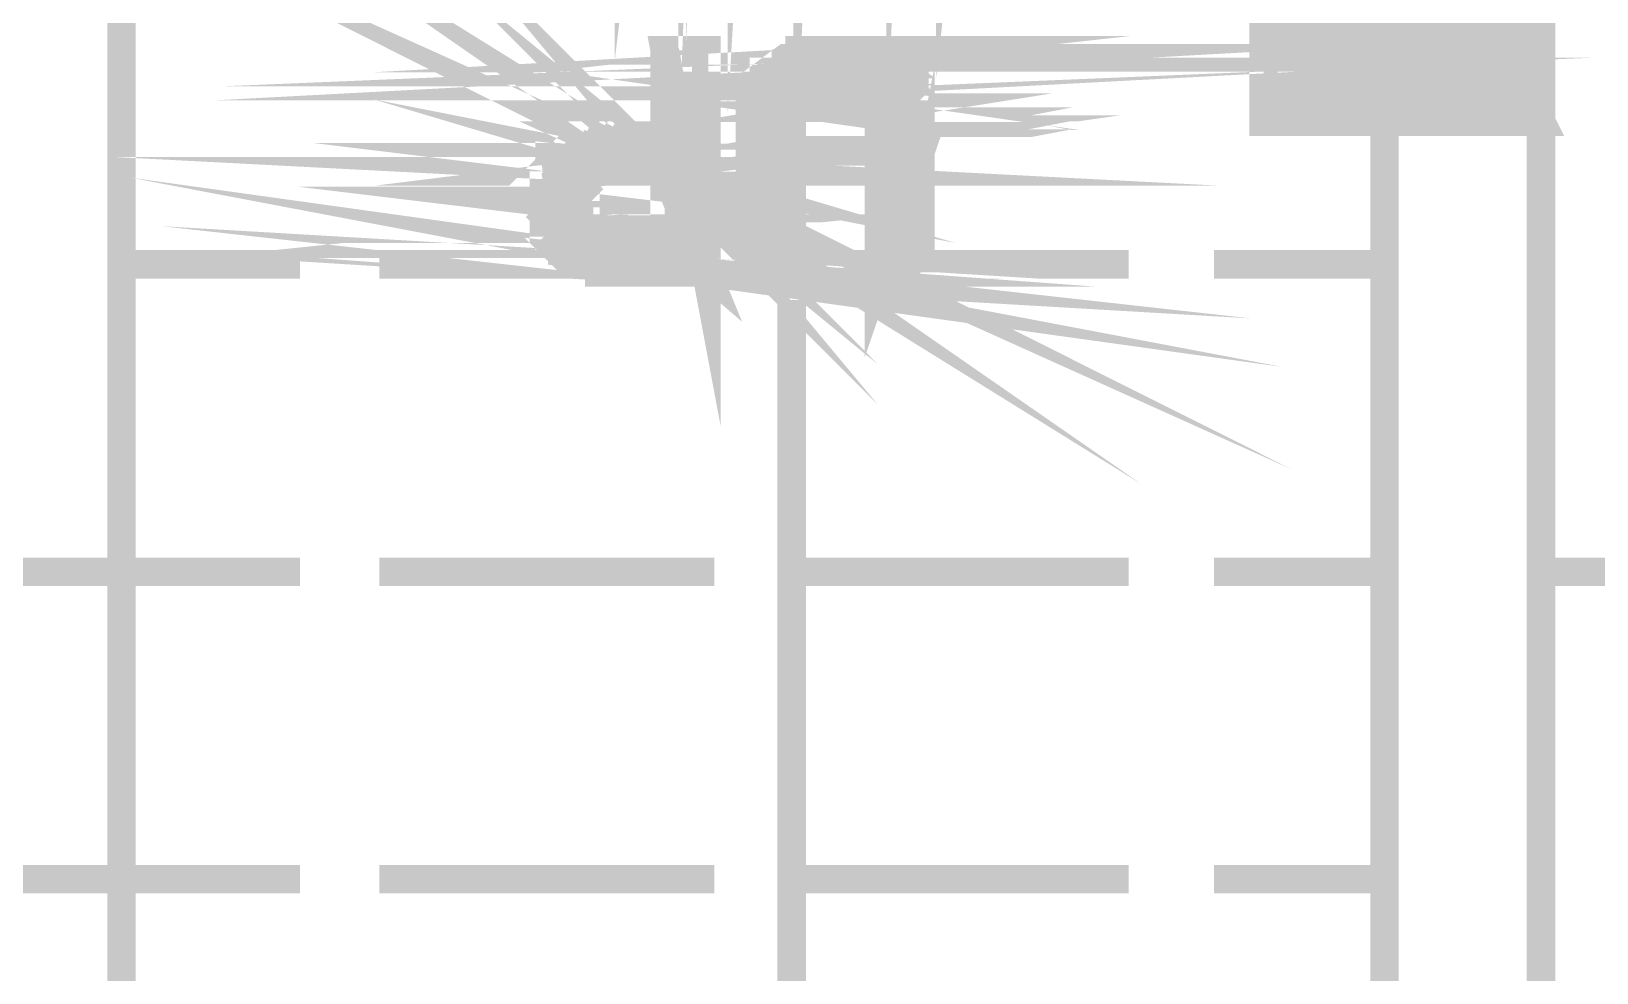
# Model space of a CAD drawing. Header units: inches. Extents: x -524 to 1067, y -71 to 1110.
# Drawn here: x 908.9 to 959.8, y 426.5 to 457.1 of the extents above; entities that cross this region are included whole.
import ezdxf

# ---------------------------------------------------------------- set-up
doc = ezdxf.new("R2010")
doc.units = ezdxf.units.IN
doc.header["$MEASUREMENT"] = 0
doc.layers.add('H', color=7, linetype='Continuous')
doc.layers.add('P', color=7, linetype='Continuous')

msp = doc.modelspace()

# ---------------------------------------------------------------- hatches: boundary and pattern name
at = {"layer": 'H', "linetype": 'Continuous'}
for points in [[(948.9499156625554, 454.0684498331213), (948.9499156625554, 472.1606962434967), (958.0270624897901, 472.1606962434967), (958.0270624897901, 454.0684498331213), (948.9499156625554, 454.0684498331213)], [(930.9233663341627, 449.243364145303), (929.5072292336531, 452.4588713245527), (929.5072292336531, 456.4517939739274), (930.9233663341627, 449.243364145303)], [(930.9233663341627, 449.243364145303), (929.5072292336531, 456.4517939739274), (930.9233663341627, 456.4517939739274), (930.9233663341627, 449.243364145303)], [(933.9490819432408, 456.1963053217737), (933.9490819432408, 456.4517939739274), (936.2667290020643, 456.4517939739274), (936.4601704101235, 456.1963053217737), (933.9490819432408, 456.1963053217737)], [(933.2410133929861, 455.9371668317319), (933.4344548010451, 456.1963053217737), (936.7193089001655, 456.1963053217737), (936.9091004703364, 455.9371668317319), (937.1682389603782, 455.9371668317319), (937.1682389603782, 455.7437254236726), (932.9818749029444, 455.7437254236726), (932.9818749029444, 455.9371668317319), (933.2410133929861, 455.9371668317319)], [(932.5329448427312, 455.2290982814771), (932.792083332773, 455.4882367715188), (937.3616803684374, 455.7437254236726), (937.3616803684374, 455.4882367715188), (937.6171690205915, 455.2290982814771), (932.5329448427312, 455.2290982814771)], [(932.792083332773, 455.4882367715188), (932.792083332773, 455.7437254236726), (937.3616803684374, 455.7437254236726), (932.792083332773, 455.4882367715188)], [(932.5329448427312, 455.0356568734178), (932.5329448427312, 455.2290982814771), (934.5914534115129, 455.2290982814771), (934.4016618413418, 455.0356568734178), (932.5329448427312, 455.0356568734178)], [(932.5329448427312, 454.7765183833762), (932.5329448427312, 455.0356568734178), (933.9490819432408, 454.7765183833762), (932.5329448427312, 454.7765183833762)], [(933.9490819432408, 454.7765183833762), (932.5329448427312, 455.0356568734178), (934.1425233513, 455.0356568734178), (933.9490819432408, 454.7765183833762)], [(937.6171690205915, 455.0356568734178), (935.1097303915965, 455.2290982814771), (935.5586604518098, 455.2290982814771), (937.6171690205915, 455.0356568734178)], [(937.6171690205915, 455.0356568734178), (935.1097303915965, 455.2290982814771), (937.6171690205915, 455.2290982814771), (937.6171690205915, 455.0356568734178)], [(935.7521018598691, 455.0356568734178), (935.5586604518098, 455.2290982814771), (937.6171690205915, 455.0356568734178), (935.7521018598691, 455.0356568734178)], [(936.2667290020643, 454.7765183833762), (936.0112403499108, 455.0356568734178), (937.6171690205915, 455.0356568734178), (936.2667290020643, 454.7765183833762)], [(936.2667290020643, 454.5867268132048), (936.2667290020643, 454.7765183833762), (937.6171690205915, 455.0356568734178), (937.8763075106333, 454.7765183833762), (937.8763075106333, 454.0684498331213), (936.4601704101235, 454.3275883231632), (936.4601704101235, 454.5867268132048), (936.2667290020643, 454.5867268132048)], [(932.2738063526895, 454.5867268132048), (932.5329448427312, 454.7765183833762), (933.9490819432408, 454.7765183833762), (933.9490819432408, 454.5867268132048), (933.6935932910869, 454.3275883231632), (933.6935932910869, 453.1705897126953), (932.2738063526895, 452.977148304636), (932.2738063526895, 454.5867268132048)], [(936.4601704101235, 454.0684498331213), (936.4601704101235, 454.3275883231632), (937.8763075106333, 454.0684498331213), (936.4601704101235, 454.0684498331213)], [(936.4601704101235, 449.243364145303), (936.4601704101235, 454.0684498331213), (937.8763075106333, 454.0684498331213), (937.8763075106333, 453.1705897126953), (936.4601704101235, 449.243364145303)], [(929.5072292336531, 452.4588713245527), (926.2880722165153, 453.1705897126953), (926.4815136245745, 453.426078364849), (929.5072292336531, 452.4588713245527)], [(929.5072292336531, 452.4588713245527), (926.4815136245745, 453.426078364849), (926.7406521146163, 453.426078364849), (929.5072292336531, 452.4588713245527)], [(929.5072292336531, 452.4588713245527), (926.7406521146163, 453.426078364849), (926.9961407667704, 453.6195197729083), (929.5072292336531, 452.4588713245527)], [(929.5072292336531, 452.4588713245527), (926.9961407667704, 453.6195197729083), (927.4487206648714, 453.6195197729083), (929.5072292336531, 452.4588713245527)], [(929.5072292336531, 452.4588713245527), (927.4487206648714, 453.6195197729083), (927.6385122350425, 453.6195197729083), (929.5072292336531, 452.4588713245527)], [(929.5072292336531, 452.4588713245527), (927.6385122350425, 453.6195197729083), (928.1567892151261, 453.6195197729083), (929.5072292336531, 452.4588713245527)], [(929.5072292336531, 452.4588713245527), (928.1567892151261, 453.6195197729083), (928.6057192753392, 453.6195197729083), (929.5072292336531, 452.4588713245527)], [(929.5072292336531, 452.4588713245527), (928.6057192753392, 453.6195197729083), (929.5072292336531, 453.6195197729083), (929.5072292336531, 452.4588713245527)], [(925.5800036662608, 452.4588713245527), (925.7734450743201, 452.7180098145944), (925.7734450743201, 452.977148304636), (929.5072292336531, 452.4588713245527), (925.5800036662608, 452.4588713245527)], [(929.5072292336531, 452.4588713245527), (925.7734450743201, 452.977148304636), (926.0289337264735, 452.977148304636), (926.2880722165153, 453.1705897126953), (929.5072292336531, 452.4588713245527)], [(932.2738063526895, 449.243364145303), (932.2738063526895, 452.977148304636), (933.6935932910869, 453.1705897126953), (933.6935932910869, 449.243364145303), (932.2738063526895, 449.243364145303)], [(936.4601704101235, 449.243364145303), (937.8763075106333, 453.1705897126953), (937.8763075106333, 449.243364145303), (936.4601704101235, 449.243364145303)], [(925.5800036662608, 451.7508027742979), (925.5800036662608, 452.2690797543812), (927.4487206648714, 452.4588713245527), (927.4487206648714, 452.2690797543812), (927.1895821748296, 452.2690797543812), (926.9961407667704, 452.0099412643395), (926.9961407667704, 451.7508027742979), (925.3208651762191, 451.5610112041265), (925.5800036662608, 451.7508027742979)], [(925.5800036662608, 452.2690797543812), (925.5800036662608, 452.4588713245527), (927.4487206648714, 452.4588713245527), (925.5800036662608, 452.2690797543812)], [(930.9233663341627, 449.243364145303), (929.5072292336531, 450.4003627557707), (929.5072292336531, 452.4588713245527), (930.9233663341627, 449.243364145303)], [(926.9961407667704, 451.3018727140849), (925.3208651762191, 451.5610112041265), (926.9961407667704, 451.7508027742979), (926.9961407667704, 451.3018727140849)], [(925.5800036662608, 451.1084313060256), (925.3208651762191, 451.3018727140849), (925.3208651762191, 451.5610112041265), (926.9961407667704, 451.3018727140849), (926.9961407667704, 451.1084313060256), (925.5800036662608, 450.8529426538717), (925.5800036662608, 451.1084313060256)], [(925.5800036662608, 450.8529426538717), (926.9961407667704, 451.1084313060256), (926.9961407667704, 450.8529426538717), (925.5800036662608, 450.8529426538717)], [(925.5800036662608, 450.6595012458125), (925.5800036662608, 450.8529426538717), (927.1895821748296, 450.8529426538717), (927.1895821748296, 450.6595012458125), (925.5800036662608, 450.6595012458125)], [(925.5800036662608, 450.4003627557707), (927.8976507250843, 450.6595012458125), (928.1567892151261, 450.6595012458125), (928.346580785297, 450.4003627557707), (925.5800036662608, 450.4003627557707)], [(925.5800036662608, 450.4003627557707), (927.6385122350425, 450.6595012458125), (927.8976507250843, 450.6595012458125), (925.5800036662608, 450.4003627557707)], [(925.5800036662608, 450.4003627557707), (925.5800036662608, 450.6595012458125), (927.6385122350425, 450.6595012458125), (925.5800036662608, 450.4003627557707)], [(930.9233663341627, 449.243364145303), (925.7734450743201, 450.1412242657291), (925.5800036662608, 450.4003627557707), (928.7991606833982, 450.4003627557707), (930.9233663341627, 449.243364145303)], [(930.9233663341627, 449.243364145303), (928.7991606833982, 450.4003627557707), (929.5072292336531, 450.4003627557707), (930.9233663341627, 449.243364145303)], [(930.9233663341627, 449.243364145303), (925.7734450743201, 449.9514326955577), (925.7734450743201, 450.1412242657291), (930.9233663341627, 449.243364145303)], [(930.9233663341627, 449.243364145303), (926.2880722165153, 449.6922942055161), (926.094630808456, 449.8857356135753), (925.7734450743201, 449.9514326955577), (926.0289337264735, 449.9514326955577), (926.094630808456, 449.8857356135753), (930.9233663341627, 449.243364145303)], [(930.9233663341627, 449.243364145303), (926.4815136245745, 449.4331557154744), (926.2880722165153, 449.6922942055161), (930.9233663341627, 449.243364145303)], [(930.9233663341627, 449.243364145303), (926.4815136245745, 449.4331557154744), (927.1895821748296, 449.4331557154744), (930.9233663341627, 449.243364145303)], [(927.4487206648714, 449.243364145303), (927.4487206648714, 449.4331557154744), (927.1895821748296, 449.4331557154744), (927.4487206648714, 449.4331557154744), (930.9233663341627, 449.243364145303), (927.4487206648714, 449.243364145303)]]:
    msp.add_hatch(color=256, dxfattribs=at).paths.add_polyline_path(points)

# ---------------------------------------------------------------- linework, layer by layer
at = {"layer": 'P', "const_width": 0.927058823529412}
for points in [[(952.8771412299475, 604.0731371883787), (952.8771412299475, -14.73862751750396)], [(957.9613654078075, 604.0731371883787), (957.9613654078075, -19.82285169536408)], [(930.2152977839078, 472.2263933254791), (930.408739191967, 477.3106175033392), (930.408739191967, 471.9672548354374)], [(930.408739191967, 471.9672548354374), (930.6642278441209, 477.7631974014402), (930.6642278441209, 471.5183247752243)], [(937.1682389603782, 476.8616874431261), (937.1682389603782, 472.6753233856921), (937.3616803684374, 476.6025489530844)], [(934.1425233513, 479.1793345019497), (934.1425233513, 470.1021876747147), (934.5914534115129, 479.1793345019497), (934.1425233513, 479.1793345019497)], [(932.0183177005358, 478.920196011908), (932.0183177005358, 470.3576763268686), (932.5329448427312, 479.1793345019497)], [(948.9499156625554, 454.1341469151038), (957.9613654078075, 454.1341469151038), (948.9499156625554, 472.2263933254791), (948.9499156625554, 454.1341469151038)], [(957.9613654078075, 454.1341469151038), (948.9499156625554, 472.2263933254791), (957.9613654078075, 472.2263933254791), (957.9613654078075, 454.1341469151038)], [(928.346580785297, 465.4668935570677), (928.346580785297, 463.857315048499), (928.5400221933567, 465.4668935570677), (928.346580785297, 465.4668935570677)], [(938.7778174689472, 465.2734521490085), (938.7778174689472, 463.5981765584573), (938.9712588770064, 465.2734521490085)], [(927.6385122350425, 453.6852168548908), (929.5072292336531, 452.5245684065351), (927.8319536431018, 453.6852168548908)], [(926.9304436847879, 453.6852168548908), (929.5072292336531, 452.5245684065351), (927.1895821748296, 453.6852168548908), (926.9304436847879, 453.6852168548908)], [(871.0514256208694, 429.541539226359), (911.867562721379, 429.541539226359), (911.867562721379, 459.4775095830057)], [(911.867562721379, 459.4775095830057), (911.867562721379, 453.1705897126953)], [(928.0910921331435, 453.6852168548908), (929.5072292336531, 452.5245684065351), (928.346580785297, 453.6852168548908), (928.0910921331435, 453.6852168548908)], [(933.4344548010451, 456.1963053217737), (936.653611818183, 456.1963053217737), (933.1753163110038, 456.0028639137143), (933.4344548010451, 456.1963053217737)], [(936.2010319200817, 456.4517939739274), (933.8833848612583, 456.1963053217737), (936.4601704101235, 456.1963053217737)], [(933.8833848612583, 456.4517939739274), (936.2010319200817, 456.4517939739274), (933.8833848612583, 456.1963053217737), (933.8833848612583, 456.4517939739274)], [(930.8576692521801, 449.2433641453031), (929.5072292336531, 456.4517939739274), (930.8576692521801, 456.4517939739274), (930.8576692521801, 449.2433641453031)], [(929.5072292336531, 453.6852168548908), (929.5072292336531, 456.4517939739274)], [(929.5072292336531, 456.4517939739274), (930.8576692521801, 449.2433641453031)], [(930.8576692521801, 449.2433641453031), (929.5072292336531, 453.6852168548908), (929.5072292336531, 452.5245684065351)], [(936.9091004703364, 456.0028639137143), (932.9818749029444, 456.0028639137143), (933.1753163110038, 456.0028639137143)], [(936.9091004703364, 456.0028639137143), (932.9818749029444, 456.0028639137143), (937.1682389603782, 456.0028639137143), (936.9091004703364, 456.0028639137143)], [(932.9818749029444, 456.0028639137143), (937.1682389603782, 456.0028639137143)], [(937.1682389603782, 456.0028639137143), (932.9818749029444, 455.7437254236726)], [(932.9818749029444, 455.7437254236726), (932.9818749029444, 456.0028639137143)], [(937.1682389603782, 456.0028639137143), (932.9818749029444, 455.7437254236726)], [(932.9818749029444, 455.7437254236726), (937.1682389603782, 455.7437254236726), (937.1682389603782, 456.0028639137143)], [(936.653611818183, 456.1963053217737), (933.1753163110038, 456.0028639137143)], [(933.1753163110038, 456.0028639137143), (936.9091004703364, 456.0028639137143), (936.653611818183, 456.1963053217737)], [(933.1753163110038, 456.0028639137143), (936.9091004703364, 456.0028639137143)], [(933.6278962091048, 456.1963053217737), (936.4601704101235, 456.1963053217737), (933.4344548010451, 456.1963053217737)], [(933.4344548010451, 456.1963053217737), (933.6278962091048, 456.1963053217737)], [(936.4601704101235, 456.1963053217737), (933.4344548010451, 456.1963053217737), (936.653611818183, 456.1963053217737), (936.4601704101235, 456.1963053217737)], [(933.6278962091048, 456.1963053217737), (936.4601704101235, 456.1963053217737)], [(936.4601704101235, 456.1963053217737), (933.6278962091048, 456.1963053217737)], [(933.6278962091048, 456.1963053217737), (936.4601704101235, 456.1963053217737), (936.4601704101235, 456.1963053217737)], [(936.4601704101235, 456.1963053217737), (933.6278962091048, 456.1963053217737)], [(936.0112403499108, 456.4517939739274), (933.8833848612583, 456.4517939739274)], [(933.8833848612583, 456.4517939739274), (934.1425233513, 456.4517939739274)], [(936.0112403499108, 456.4517939739274), (933.8833848612583, 456.4517939739274), (936.2010319200817, 456.4517939739274), (936.0112403499108, 456.4517939739274)], [(933.8833848612583, 456.1963053217737), (936.4601704101235, 456.1963053217737)], [(936.4601704101235, 456.1963053217737), (933.8833848612583, 456.1963053217737)], [(934.3359647593595, 456.4517939739274), (936.0112403499108, 456.4517939739274), (934.1425233513, 456.4517939739274)], [(934.1425233513, 456.4517939739274), (934.3359647593595, 456.4517939739274)], [(936.0112403499108, 456.4517939739274), (934.1425233513, 456.4517939739274)], [(934.1425233513, 456.4517939739274), (936.0112403499108, 456.4517939739274)], [(934.1425233513, 456.4517939739274), (936.0112403499108, 456.4517939739274)], [(934.5914534115129, 456.4517939739274), (935.7521018598691, 456.4517939739274), (934.3359647593595, 456.4517939739274), (934.5914534115129, 456.4517939739274)], [(935.7521018598691, 456.4517939739274), (934.3359647593595, 456.4517939739274), (936.0112403499108, 456.4517939739274), (935.7521018598691, 456.4517939739274)], [(934.7848948195726, 456.4517939739274), (935.4929633698273, 456.4517939739274), (934.5914534115129, 456.4517939739274), (934.7848948195726, 456.4517939739274)], [(935.4929633698273, 456.4517939739274), (934.5914534115129, 456.4517939739274)], [(934.5914534115129, 456.4517939739274), (935.7521018598691, 456.4517939739274), (935.4929633698273, 456.4517939739274)], [(935.299521961768, 456.4517939739274), (935.044033309614, 456.4517939739274), (934.7848948195726, 456.4517939739274)], [(934.7848948195726, 456.4517939739274), (935.044033309614, 456.4517939739274)], [(935.299521961768, 456.4517939739274), (934.7848948195726, 456.4517939739274)], [(934.7848948195726, 456.4517939739274), (935.4929633698273, 456.4517939739274)], [(935.044033309614, 456.4517939739274), (935.299521961768, 456.4517939739274)], [(935.4929633698273, 456.4517939739274), (935.299521961768, 456.4517939739274)], [(936.0112403499108, 456.4517939739274), (936.0112403499108, 456.4517939739274)], [(936.4601704101235, 456.1963053217737), (936.2010319200817, 456.4517939739274)], [(937.3616803684374, 455.5502840156133), (932.5329448427312, 455.2947953634596), (937.6171690205915, 455.2947953634596)], [(932.7263862507905, 455.7437254236726), (937.3616803684374, 455.7437254236726), (932.7263862507905, 455.5502840156133), (932.7263862507905, 455.7437254236726)], [(937.3616803684374, 455.5502840156133), (932.5329448427312, 455.2947953634596)], [(932.5329448427312, 455.2947953634596), (932.7263862507905, 455.5502840156133)], [(937.3616803684374, 455.7437254236726), (932.7263862507905, 455.5502840156133), (937.3616803684374, 455.7437254236726)], [(932.7263862507905, 455.7437254236726), (937.3616803684374, 455.7437254236726)], [(937.3616803684374, 455.7437254236726), (932.7263862507905, 455.7437254236726)], [(932.9818749029444, 455.7437254236726), (937.1682389603782, 455.7437254236726), (932.7263862507905, 455.7437254236726)], [(932.7263862507905, 455.7437254236726), (932.9818749029444, 455.7437254236726)], [(937.1682389603782, 455.7437254236726), (932.7263862507905, 455.7437254236726), (937.3616803684374, 455.7437254236726), (937.1682389603782, 455.7437254236726)], [(937.3616803684374, 455.5502840156133), (932.7263862507905, 455.5502840156133)], [(932.7263862507905, 455.5502840156133), (937.3616803684374, 455.5502840156133)], [(932.7263862507905, 455.5502840156133), (937.3616803684374, 455.5502840156133)], [(935.7521018598691, 455.0356568734179), (935.4929633698273, 455.2947953634596), (937.6171690205915, 455.0356568734179)], [(936.4601704101235, 449.2433641453031), (937.8106104286508, 452.9771483046361), (937.8106104286508, 453.1705897126953), (936.4601704101235, 449.2433641453031)], [(937.3616803684374, 455.5502840156133), (937.3616803684374, 455.5502840156133)], [(937.6171690205915, 455.2947953634596), (937.3616803684374, 455.5502840156133)], [(925.7734450743201, 450.2069213477116), (930.8576692521801, 449.2433641453031), (925.5800036662608, 450.4003627557708)], [(934.5914534115129, 455.2947953634596), (932.5329448427312, 455.2947953634596), (934.3359647593595, 455.0356568734179)], [(934.7848948195726, 455.2947953634596), (932.5329448427312, 455.2947953634596), (934.7848948195726, 455.2947953634596)], [(932.5329448427312, 455.2947953634596), (934.3359647593595, 455.0356568734179)], [(934.3359647593595, 455.0356568734179), (932.5329448427312, 455.0356568734179), (932.5329448427312, 455.2947953634596)], [(934.7848948195726, 455.2947953634596), (932.5329448427312, 455.2947953634596), (935.044033309614, 455.2947953634596), (934.7848948195726, 455.2947953634596)], [(932.5329448427312, 455.2947953634596), (935.044033309614, 455.2947953634596), (937.6171690205915, 455.2947953634596), (932.5329448427312, 455.2947953634596)], [(935.044033309614, 455.2947953634596), (932.5329448427312, 455.2947953634596), (932.5329448427312, 455.2947953634596), (935.044033309614, 455.2947953634596)], [(932.5329448427312, 455.0356568734179), (933.8833848612583, 454.8422154653587), (932.5329448427312, 455.0356568734179)], [(934.3359647593595, 455.0356568734179), (932.5329448427312, 455.0356568734179)], [(932.5329448427312, 455.0356568734179), (934.3359647593595, 455.0356568734179)], [(934.1425233513, 455.0356568734179), (932.5329448427312, 455.0356568734179)], [(932.5329448427312, 455.0356568734179), (933.8833848612583, 454.8422154653587), (934.1425233513, 455.0356568734179)], [(934.3359647593595, 455.0356568734179), (932.5329448427312, 455.0356568734179)], [(932.5329448427312, 455.0356568734179), (934.3359647593595, 455.0356568734179)], [(934.3359647593595, 455.0356568734179), (934.5914534115129, 455.2947953634596)], [(934.3359647593595, 455.0356568734179), (934.3359647593595, 455.0356568734179)], [(937.6171690205915, 455.0356568734179), (935.299521961768, 455.2947953634596), (935.044033309614, 455.2947953634596)], [(935.044033309614, 455.2947953634596), (937.6171690205915, 455.0356568734179)], [(935.044033309614, 455.2947953634596), (937.6171690205915, 455.2947953634596), (935.044033309614, 455.2947953634596), (937.6171690205915, 455.2947953634596), (937.6171690205915, 455.0356568734179)], [(937.6171690205915, 455.0356568734179), (935.044033309614, 455.2947953634596)], [(935.4929633698273, 455.2947953634596), (937.6171690205915, 455.0356568734179), (935.299521961768, 455.2947953634596)], [(935.299521961768, 455.2947953634596), (935.4929633698273, 455.2947953634596)], [(936.0112403499108, 455.0356568734179), (937.6171690205915, 455.0356568734179), (935.7521018598691, 455.0356568734179), (936.0112403499108, 455.0356568734179)], [(937.6171690205915, 455.0356568734179), (935.7521018598691, 455.0356568734179), (937.6171690205915, 455.0356568734179), (937.6171690205915, 455.0356568734179), (935.7521018598691, 455.0356568734179), (937.6171690205915, 455.0356568734179)], [(935.7521018598691, 455.0356568734179), (935.7521018598691, 455.0356568734179), (937.6171690205915, 455.0356568734179)], [(936.0112403499108, 455.0356568734179), (937.6171690205915, 455.0356568734179), (936.0112403499108, 455.0356568734179), (937.6171690205915, 455.0356568734179)], [(936.2010319200817, 454.8422154653587), (936.0112403499108, 455.0356568734179)], [(936.2010319200817, 454.8422154653587), (937.6171690205915, 455.0356568734179)], [(937.6171690205915, 455.0356568734179), (936.2010319200817, 454.8422154653587)], [(937.6171690205915, 455.0356568734179), (937.8106104286508, 454.8422154653587)], [(937.8106104286508, 454.8422154653587), (936.2010319200817, 454.5867268132049), (937.8106104286508, 454.5867268132049), (937.8106104286508, 454.8422154653587)], [(937.8106104286508, 454.5867268132049), (936.4601704101235, 454.5867268132049), (937.8106104286508, 454.3275883231632), (937.8106104286508, 454.5867268132049)], [(933.8833848612583, 454.8422154653587), (932.2738063526895, 454.5867268132049)], [(932.2738063526895, 454.5867268132049), (932.5329448427312, 454.8422154653587)], [(933.8833848612583, 454.8422154653587), (932.2738063526895, 454.5867268132049)], [(932.2738063526895, 454.5867268132049), (933.8833848612583, 454.5867268132049), (933.8833848612583, 454.8422154653587)], [(932.2738063526895, 454.5867268132049), (933.8833848612583, 454.5867268132049), (932.2738063526895, 454.5867268132049), (932.2738063526895, 454.5867268132049), (933.8833848612583, 454.5867268132049)], [(932.2738063526895, 454.5867268132049), (933.6278962091048, 454.3275883231632), (933.8833848612583, 454.5867268132049)], [(932.2738063526895, 454.5867268132049), (933.6278962091048, 454.3275883231632)], [(933.6278962091048, 454.3275883231632), (932.2738063526895, 454.3275883231632), (932.2738063526895, 454.5867268132049)], [(932.5329448427312, 454.8422154653587), (933.8833848612583, 454.8422154653587), (932.5329448427312, 454.8422154653587), (933.8833848612583, 454.8422154653587)], [(932.5329448427312, 454.8422154653587), (933.8833848612583, 454.8422154653587), (933.8833848612583, 454.8422154653587), (932.5329448427312, 454.8422154653587)], [(936.4601704101235, 454.5867268132049), (937.8106104286508, 454.3275883231632), (936.4601704101235, 454.3275883231632), (936.4601704101235, 454.5867268132049)], [(937.8106104286508, 454.8422154653587), (936.2010319200817, 454.8422154653587)], [(937.8106104286508, 454.8422154653587), (936.2010319200817, 454.8422154653587), (937.8106104286508, 454.8422154653587), (937.8106104286508, 454.8422154653587), (936.2010319200817, 454.8422154653587)], [(937.8106104286508, 454.8422154653587), (936.2010319200817, 454.5867268132049), (936.2010319200817, 454.8422154653587)], [(936.2010319200817, 454.5867268132049), (937.8106104286508, 454.5867268132049), (936.4601704101235, 454.5867268132049), (936.2010319200817, 454.5867268132049)], [(926.4815136245745, 453.4260783648491), (926.2223751345332, 453.1705897126953), (929.5072292336531, 452.5245684065351), (926.4815136245745, 453.4260783648491)], [(937.8106104286508, 454.3275883231632), (936.4601704101235, 454.3275883231632), (937.8106104286508, 454.1341469151038), (937.8106104286508, 454.3275883231632)], [(937.8106104286508, 454.1341469151038), (936.4601704101235, 453.8786582629501), (937.8106104286508, 453.8786582629501), (937.8106104286508, 454.1341469151038)], [(933.6278962091048, 454.3275883231632), (932.2738063526895, 454.3275883231632), (933.6278962091048, 454.3275883231632), (933.6278962091048, 454.3275883231632), (932.2738063526895, 454.3275883231632)], [(933.6278962091048, 454.3275883231632), (932.2738063526895, 454.1341469151038)], [(932.2738063526895, 454.1341469151038), (932.2738063526895, 454.3275883231632)], [(933.6278962091048, 454.3275883231632), (932.2738063526895, 454.1341469151038)], [(932.2738063526895, 454.1341469151038), (933.6278962091048, 454.1341469151038), (933.6278962091048, 454.3275883231632)], [(932.2738063526895, 454.1341469151038), (933.6278962091048, 454.1341469151038)], [(933.6278962091048, 454.1341469151038), (932.2738063526895, 453.8786582629501)], [(932.2738063526895, 453.8786582629501), (932.2738063526895, 454.1341469151038)], [(933.6278962091048, 454.1341469151038), (932.2738063526895, 453.8786582629501)], [(932.2738063526895, 453.8786582629501), (933.6278962091048, 453.8786582629501), (933.6278962091048, 454.1341469151038)], [(936.4601704101235, 454.1341469151038), (937.8106104286508, 454.1341469151038), (936.4601704101235, 454.1341469151038), (937.8106104286508, 454.1341469151038), (936.4601704101235, 453.8786582629501), (936.4601704101235, 454.1341469151038)], [(936.4601704101235, 454.3275883231632), (937.8106104286508, 454.1341469151038), (936.4601704101235, 454.3275883231632)], [(936.4601704101235, 454.1341469151038), (937.8106104286508, 454.1341469151038), (937.8106104286508, 454.1341469151038), (936.4601704101235, 454.1341469151038)], [(929.5072292336531, 452.5245684065351), (927.1895821748296, 453.6852168548908), (927.3830235828889, 453.6852168548908)], [(926.4815136245745, 453.4260783648491), (929.5072292336531, 452.5245684065351)], [(926.7406521146163, 453.4260783648491), (926.4815136245745, 453.4260783648491)], [(926.9304436847879, 453.6852168548908), (926.7406521146163, 453.4260783648491)], [(929.5072292336531, 452.5245684065351), (926.7406521146163, 453.4260783648491)], [(929.5072292336531, 452.5245684065351), (926.7406521146163, 453.4260783648491)], [(926.7406521146163, 453.4260783648491), (926.7406521146163, 453.4260783648491)], [(926.7406521146163, 453.4260783648491), (929.5072292336531, 452.5245684065351)], [(926.7406521146163, 453.4260783648491), (929.5072292336531, 452.5245684065351)], [(929.5072292336531, 452.5245684065351), (926.9304436847879, 453.6852168548908)], [(929.5072292336531, 452.5245684065351), (926.9304436847879, 453.6852168548908), (926.9304436847879, 453.6852168548908), (929.5072292336531, 452.5245684065351)], [(927.3830235828889, 453.6852168548908), (929.5072292336531, 452.5245684065351)], [(927.3830235828889, 453.6852168548908), (929.5072292336531, 452.5245684065351), (927.3830235828889, 453.6852168548908)], [(927.3830235828889, 453.6852168548908), (927.3830235828889, 453.6852168548908)], [(927.6385122350425, 453.6852168548908), (929.5072292336531, 452.5245684065351), (927.6385122350425, 453.6852168548908)], [(927.8319536431018, 453.6852168548908), (927.6385122350425, 453.6852168548908)], [(929.5072292336531, 452.5245684065351), (928.346580785297, 453.6852168548908), (928.5400221933567, 453.6852168548908), (929.5072292336531, 452.5245684065351)], [(929.5072292336531, 452.5245684065351), (927.8319536431018, 453.6852168548908)], [(927.8319536431018, 453.6852168548908), (928.0910921331435, 453.6852168548908), (929.5072292336531, 452.5245684065351)], [(928.5400221933567, 453.6852168548908), (929.5072292336531, 453.6852168548908), (928.5400221933567, 453.6852168548908), (928.5400221933567, 453.6852168548908), (929.5072292336531, 453.6852168548908)], [(928.5400221933567, 453.6852168548908), (929.5072292336531, 452.5245684065351), (929.5072292336531, 453.6852168548908)], [(930.8576692521801, 449.2433641453031), (929.5072292336531, 453.6852168548908)], [(937.8106104286508, 453.8786582629501), (936.4601704101235, 453.6852168548908), (937.8106104286508, 453.6852168548908), (937.8106104286508, 453.8786582629501)], [(936.4601704101235, 453.8786582629501), (937.8106104286508, 453.8786582629501), (936.4601704101235, 453.6852168548908), (936.4601704101235, 453.8786582629501)], [(937.8106104286508, 453.4260783648491), (936.4601704101235, 453.1705897126953), (937.8106104286508, 453.1705897126953), (937.8106104286508, 453.4260783648491)], [(937.8106104286508, 453.6852168548908), (936.4601704101235, 453.4260783648491), (937.8106104286508, 453.4260783648491), (937.8106104286508, 453.6852168548908)], [(932.2738063526895, 453.8786582629501), (933.6278962091048, 453.8786582629501)], [(933.6278962091048, 453.8786582629501), (932.2738063526895, 453.6852168548908)], [(932.2738063526895, 453.6852168548908), (932.2738063526895, 453.8786582629501)], [(933.6278962091048, 453.8786582629501), (932.2738063526895, 453.6852168548908)], [(932.2738063526895, 453.6852168548908), (933.6278962091048, 453.6852168548908), (933.6278962091048, 453.8786582629501)], [(932.2738063526895, 453.6852168548908), (933.6278962091048, 453.6852168548908)], [(933.6278962091048, 453.6852168548908), (932.2738063526895, 453.4260783648491)], [(932.2738063526895, 453.4260783648491), (932.2738063526895, 453.6852168548908)], [(933.6278962091048, 453.6852168548908), (932.2738063526895, 453.4260783648491)], [(932.2738063526895, 453.4260783648491), (933.6278962091048, 453.4260783648491), (933.6278962091048, 453.6852168548908)], [(932.2738063526895, 453.4260783648491), (933.6278962091048, 453.4260783648491)], [(933.6278962091048, 453.4260783648491), (932.2738063526895, 453.1705897126953)], [(932.2738063526895, 453.1705897126953), (932.2738063526895, 453.4260783648491)], [(933.6278962091048, 453.4260783648491), (932.2738063526895, 453.1705897126953)], [(932.2738063526895, 453.1705897126953), (933.6278962091048, 453.1705897126953), (933.6278962091048, 453.4260783648491)], [(936.4601704101235, 453.4260783648491), (937.8106104286508, 453.4260783648491), (936.4601704101235, 453.1705897126953), (936.4601704101235, 453.4260783648491)], [(936.4601704101235, 453.6852168548908), (937.8106104286508, 453.6852168548908), (936.4601704101235, 453.4260783648491), (936.4601704101235, 453.6852168548908)], [(925.7734450743201, 452.7180098145944), (925.7734450743201, 452.9771483046361), (929.5072292336531, 452.5245684065351)], [(925.7734450743201, 452.9771483046361), (929.5072292336531, 452.5245684065351), (926.0289337264735, 452.9771483046361), (925.7734450743201, 452.9771483046361)], [(926.0289337264735, 452.9771483046361), (926.2223751345332, 453.1705897126953)], [(929.5072292336531, 452.5245684065351), (926.0289337264735, 452.9771483046361)], [(926.2223751345332, 453.1705897126953), (929.5072292336531, 452.5245684065351)], [(926.2223751345332, 453.1705897126953), (929.5072292336531, 452.5245684065351), (926.2223751345332, 453.1705897126953), (926.2223751345332, 453.1705897126953)], [(933.6278962091048, 453.1705897126953), (932.2738063526895, 452.9771483046361), (933.6278962091048, 453.1705897126953), (932.2738063526895, 452.9771483046361)], [(932.2738063526895, 453.1705897126953), (933.6278962091048, 453.1705897126953)], [(933.6278962091048, 453.1705897126953), (932.2738063526895, 452.9771483046361)], [(932.2738063526895, 452.9771483046361), (932.2738063526895, 453.1705897126953)], [(932.2738063526895, 452.9771483046361), (933.6278962091048, 449.2433641453031)], [(932.2738063526895, 452.9771483046361), (933.6278962091048, 449.2433641453031), (932.2738063526895, 449.2433641453031), (932.2738063526895, 452.9771483046361)], [(933.6278962091048, 449.2433641453031), (933.6278962091048, 453.1705897126953)], [(937.8106104286508, 449.2433641453031), (936.4601704101235, 449.2433641453031), (937.8106104286508, 452.9771483046361)], [(936.4601704101235, 453.1705897126953), (937.8106104286508, 453.1705897126953), (936.4601704101235, 449.2433641453031), (936.4601704101235, 453.1705897126953)], [(937.8106104286508, 452.9771483046361), (937.8106104286508, 449.2433641453031)], [(925.5800036662608, 452.5245684065351), (929.5072292336531, 452.5245684065351), (925.7734450743201, 452.7180098145944), (925.5800036662608, 452.5245684065351)], [(925.5800036662608, 452.2690797543813), (927.6385122350425, 452.5245684065351), (927.3830235828889, 452.5245684065351)], [(927.3830235828889, 452.5245684065351), (925.5800036662608, 452.2690797543813), (927.3830235828889, 452.5245684065351)], [(927.3830235828889, 452.5245684065351), (925.5800036662608, 452.2690797543813)], [(925.5800036662608, 452.2690797543813), (927.6385122350425, 452.5245684065351)], [(927.6385122350425, 452.5245684065351), (925.5800036662608, 452.5245684065351)], [(925.5800036662608, 452.5245684065351), (925.5800036662608, 452.2690797543813)], [(927.6385122350425, 452.5245684065351), (925.5800036662608, 452.5245684065351)], [(925.5800036662608, 452.5245684065351), (927.6385122350425, 452.5245684065351), (927.6385122350425, 452.5245684065351), (925.5800036662608, 452.5245684065351)], [(927.6385122350425, 452.5245684065351), (927.8319536431018, 452.5245684065351), (925.5800036662608, 452.5245684065351)], [(927.8319536431018, 452.5245684065351), (925.5800036662608, 452.5245684065351)], [(925.5800036662608, 452.5245684065351), (928.0910921331435, 452.5245684065351), (927.8319536431018, 452.5245684065351)], [(925.5800036662608, 452.5245684065351), (928.0910921331435, 452.5245684065351), (928.346580785297, 452.5245684065351), (925.5800036662608, 452.5245684065351)], [(929.5072292336531, 452.5245684065351), (928.5400221933567, 452.5245684065351), (925.5800036662608, 452.5245684065351)], [(925.5800036662608, 452.5245684065351), (929.5072292336531, 452.5245684065351)], [(928.5400221933567, 452.5245684065351), (925.5800036662608, 452.5245684065351), (928.346580785297, 452.5245684065351), (928.5400221933567, 452.5245684065351)], [(925.5800036662608, 452.5245684065351), (928.346580785297, 452.5245684065351), (925.5800036662608, 452.5245684065351), (925.5800036662608, 452.5245684065351)], [(929.5072292336531, 452.5245684065351), (925.7734450743201, 452.7180098145944)], [(929.5072292336531, 452.5245684065351), (929.5072292336531, 450.4003627557708)], [(929.5072292336531, 450.4003627557708), (930.8576692521801, 449.2433641453031), (929.5072292336531, 452.5245684065351)], [(929.5072292336531, 452.5245684065351), (930.8576692521801, 449.2433641453031)], [(927.3830235828889, 452.2690797543813), (925.5800036662608, 452.2690797543813), (927.1895821748296, 452.2690797543813), (927.3830235828889, 452.2690797543813)], [(925.5800036662608, 452.2690797543813), (927.1895821748296, 452.2690797543813)], [(927.1895821748296, 452.2690797543813), (925.5800036662608, 452.0099412643396)], [(925.5800036662608, 452.0099412643396), (925.5800036662608, 452.2690797543813)], [(927.1895821748296, 452.2690797543813), (925.5800036662608, 452.0099412643396)], [(925.5800036662608, 452.0099412643396), (926.9304436847879, 452.0099412643396), (927.1895821748296, 452.2690797543813)], [(925.5800036662608, 452.0099412643396), (926.9304436847879, 452.0099412643396)], [(926.9304436847879, 452.0099412643396), (925.5800036662608, 451.8164998562803)], [(925.5800036662608, 451.8164998562803), (925.5800036662608, 452.0099412643396)], [(926.9304436847879, 452.0099412643396), (925.5800036662608, 451.8164998562803)], [(925.5800036662608, 451.8164998562803), (926.9304436847879, 451.8164998562803), (926.9304436847879, 452.0099412643396)], [(925.7734450743201, 449.9514326955578), (930.8576692521801, 449.2433641453031), (925.7734450743201, 450.2069213477116)], [(926.9304436847879, 451.5610112041266), (925.3208651762191, 451.5610112041266), (926.9304436847879, 451.3675697960673)], [(926.9304436847879, 451.8164998562803), (925.3208651762191, 451.5610112041266), (926.9304436847879, 451.8164998562803)], [(926.9304436847879, 451.8164998562803), (925.3208651762191, 451.5610112041266)], [(925.3208651762191, 451.5610112041266), (925.5800036662608, 451.8164998562803)], [(925.3208651762191, 451.5610112041266), (926.9304436847879, 451.3675697960673), (925.3208651762191, 451.5610112041266)], [(925.5800036662608, 451.8164998562803), (926.9304436847879, 451.8164998562803), (925.5800036662608, 451.8164998562803), (925.5800036662608, 451.8164998562803), (926.9304436847879, 451.8164998562803), (925.5800036662608, 451.8164998562803)], [(926.9304436847879, 451.8164998562803), (926.9304436847879, 451.8164998562803), (925.5800036662608, 451.8164998562803)], [(926.9304436847879, 451.3675697960673), (926.9304436847879, 451.5610112041266)], [(925.3208651762191, 451.3675697960673), (926.9304436847879, 451.3675697960673)], [(925.5800036662608, 451.1084313060256), (925.3208651762191, 451.3675697960673)], [(926.9304436847879, 451.3675697960673), (925.5800036662608, 451.1084313060256)], [(926.9304436847879, 451.3675697960673), (925.5800036662608, 451.1084313060256)], [(925.5800036662608, 451.1084313060256), (926.9304436847879, 451.1084313060256), (926.9304436847879, 451.3675697960673)], [(926.9304436847879, 451.1084313060256), (925.5800036662608, 450.9149898979663), (926.9304436847879, 451.1084313060256)], [(925.5800036662608, 451.1084313060256), (926.9304436847879, 451.1084313060256)], [(926.9304436847879, 451.1084313060256), (925.5800036662608, 450.9149898979663)], [(925.5800036662608, 450.9149898979663), (925.5800036662608, 451.1084313060256)], [(926.9304436847879, 450.9149898979663), (925.5800036662608, 450.9149898979663), (926.9304436847879, 450.9149898979663)], [(927.1895821748296, 450.9149898979663), (925.5800036662608, 450.9149898979663)], [(925.5800036662608, 450.9149898979663), (927.1895821748296, 450.6595012458125)], [(925.5800036662608, 450.9149898979663), (927.1895821748296, 450.6595012458125)], [(927.1895821748296, 450.6595012458125), (925.5800036662608, 450.6595012458125), (925.5800036662608, 450.9149898979663)], [(926.9304436847879, 450.9149898979663), (925.5800036662608, 450.9149898979663), (925.5800036662608, 450.9149898979663), (926.9304436847879, 450.9149898979663)], [(927.1895821748296, 450.6595012458125), (927.1895821748296, 450.9149898979663)], [(911.867562721379, 450.6595012458125), (911.867562721379, 439.7793345019496)], [(928.346580785297, 450.4003627557708), (925.5800036662608, 450.4003627557708), (928.0910921331435, 450.6595012458125), (928.346580785297, 450.4003627557708)], [(925.5800036662608, 450.4003627557708), (928.0910921331435, 450.6595012458125), (927.8319536431018, 450.6595012458125), (925.5800036662608, 450.4003627557708)], [(927.6385122350425, 450.6595012458125), (925.5800036662608, 450.4003627557708), (927.6385122350425, 450.6595012458125)], [(927.8319536431018, 450.6595012458125), (925.5800036662608, 450.4003627557708), (927.8319536431018, 450.6595012458125), (927.8319536431018, 450.6595012458125)], [(927.1895821748296, 450.6595012458125), (925.5800036662608, 450.6595012458125), (927.1895821748296, 450.6595012458125)], [(927.3830235828889, 450.6595012458125), (925.5800036662608, 450.6595012458125), (927.6385122350425, 450.6595012458125), (927.3830235828889, 450.6595012458125)], [(925.5800036662608, 450.6595012458125), (927.6385122350425, 450.6595012458125)], [(927.6385122350425, 450.6595012458125), (925.5800036662608, 450.4003627557708)], [(925.5800036662608, 450.4003627557708), (925.5800036662608, 450.6595012458125)], [(927.6385122350425, 450.6595012458125), (925.5800036662608, 450.4003627557708), (927.6385122350425, 450.6595012458125)], [(928.7991606833982, 450.4003627557708), (925.5800036662608, 450.4003627557708), (928.5400221933567, 450.4003627557708), (928.7991606833982, 450.4003627557708)], [(925.5800036662608, 450.4003627557708), (928.5400221933567, 450.4003627557708), (928.346580785297, 450.4003627557708), (925.5800036662608, 450.4003627557708)], [(925.5800036662608, 450.4003627557708), (925.7734450743201, 450.2069213477116)], [(930.8576692521801, 449.2433641453031), (925.5800036662608, 450.4003627557708)], [(925.5800036662608, 450.4003627557708), (928.7991606833982, 450.4003627557708), (930.8576692521801, 449.2433641453031)], [(927.6385122350425, 450.6595012458125), (927.6385122350425, 450.6595012458125)], [(928.7991606833982, 450.4003627557708), (929.5072292336531, 450.4003627557708)], [(929.5072292336531, 450.4003627557708), (928.7991606833982, 450.4003627557708)], [(928.7991606833982, 450.4003627557708), (928.7991606833982, 450.4003627557708)], [(929.5072292336531, 450.4003627557708), (928.7991606833982, 450.4003627557708)], [(928.7991606833982, 450.4003627557708), (930.8576692521801, 449.2433641453031)], [(930.8576692521801, 449.2433641453031), (929.5072292336531, 450.4003627557708)], [(926.4815136245745, 449.4988527974568), (930.8576692521801, 449.2433641453031), (926.2223751345332, 449.7579912874985), (926.4815136245745, 449.4988527974568)], [(925.7734450743201, 450.2069213477116), (925.7734450743201, 449.9514326955578)], [(930.8576692521801, 449.2433641453031), (925.7734450743201, 450.2069213477116)], [(925.7734450743201, 450.2069213477116), (925.7734450743201, 450.2069213477116)], [(925.7734450743201, 450.2069213477116), (930.8576692521801, 449.2433641453031)], [(930.8576692521801, 449.2433641453031), (926.0289337264735, 449.9514326955578), (925.7734450743201, 449.9514326955578)], [(925.7734450743201, 449.9514326955578), (930.8576692521801, 449.2433641453031)], [(930.8576692521801, 449.2433641453031), (926.0289337264735, 449.9514326955578)], [(926.0289337264735, 449.9514326955578), (926.2223751345332, 449.7579912874985)], [(911.867562721379, 449.4988527974568), (917.6598554494938, 449.4988527974568)], [(930.8576692521801, 449.2433641453031), (926.7406521146163, 449.4988527974568), (926.9304436847879, 449.4988527974568)], [(930.8576692521801, 449.2433641453031), (927.3830235828889, 449.4988527974568), (927.1895821748296, 449.4988527974568), (930.8576692521801, 449.2433641453031)], [(927.3830235828889, 449.2433641453031), (930.8576692521801, 449.2433641453031), (927.3830235828889, 449.4988527974568), (927.3830235828889, 449.2433641453031)], [(920.2366409983588, 449.4988527974568), (931.1168077422217, 449.4988527974568)], [(930.8576692521801, 449.2433641453031), (926.2223751345332, 449.7579912874985)], [(926.2223751345332, 449.7579912874985), (926.2223751345332, 449.7579912874985)], [(926.2223751345332, 449.7579912874985), (930.8576692521801, 449.2433641453031)], [(926.2223751345332, 449.7579912874985), (930.8576692521801, 449.2433641453031)], [(926.7406521146163, 449.4988527974568), (926.4815136245745, 449.4988527974568)], [(926.4815136245745, 449.4988527974568), (930.8576692521801, 449.2433641453031)], [(930.8576692521801, 449.2433641453031), (926.7406521146163, 449.4988527974568)], [(927.1895821748296, 449.4988527974568), (930.8576692521801, 449.2433641453031), (926.9304436847879, 449.4988527974568)], [(926.9304436847879, 449.4988527974568), (927.1895821748296, 449.4988527974568)], [(930.8576692521801, 449.2433641453031), (926.9304436847879, 449.4988527974568), (926.9304436847879, 449.4988527974568), (930.8576692521801, 449.2433641453031), (926.9304436847879, 449.4988527974568), (930.8576692521801, 449.2433641453031), (926.9304436847879, 449.4988527974568)], [(933.8833848612583, 449.4988527974568), (944.5701101970619, 449.4988527974568)], [(947.3403371539864, 449.4988527974568), (952.8771412299475, 449.4988527974568)], [(927.6385122350425, 449.2433641453031), (927.3830235828889, 449.2433641453031), (930.8576692521801, 449.2433641453031)], [(930.8576692521801, 449.2433641453031), (927.6385122350425, 449.2433641453031), (927.8319536431018, 449.2433641453031)], [(930.8576692521801, 449.2433641453031), (927.6385122350425, 449.2433641453031)], [(927.8319536431018, 449.2433641453031), (928.346580785297, 449.2433641453031)], [(928.346580785297, 449.2433641453031), (930.8576692521801, 449.2433641453031), (927.8319536431018, 449.2433641453031)], [(927.8319536431018, 449.2433641453031), (930.8576692521801, 449.2433641453031)], [(928.346580785297, 449.2433641453031), (930.8576692521801, 449.2433641453031), (928.5400221933567, 449.2433641453031), (928.346580785297, 449.2433641453031)], [(933.6278962091048, 448.341854186989), (933.6278962091048, 425.358825006813)], [(871.0514256208694, 439.520196011908), (911.867562721379, 439.520196011908)], [(911.867562721379, 439.520196011908), (917.6598554494938, 439.520196011908)], [(920.2366409983588, 439.520196011908), (931.1168077422217, 439.520196011908)], [(933.8833848612583, 439.520196011908), (944.5701101970619, 439.520196011908)], [(947.3403371539864, 439.520196011908), (952.8771412299475, 439.520196011908)], [(957.9613654078075, 439.520196011908), (978.3712588770068, 439.520196011908)], [(911.867562721379, 436.9470603009307), (911.867562721379, 426.0668935570677)], [(911.867562721379, 429.541539226359), (917.6598554494938, 429.541539226359)], [(920.2366409983588, 429.541539226359), (931.1168077422217, 429.541539226359)], [(933.8833848612583, 429.541539226359), (944.5701101970619, 429.541539226359)], [(947.3403371539864, 429.541539226359), (952.8771412299475, 429.541539226359)]]:
    msp.add_lwpolyline(points, dxfattribs=at)

doc.saveas('drawing.dxf')
